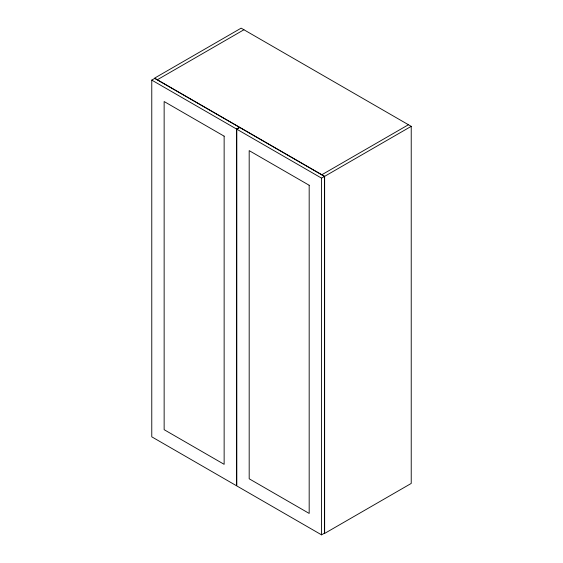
<?xml version="1.0" encoding="UTF-8"?>
<svg xmlns="http://www.w3.org/2000/svg" width="563" height="563" viewBox="0 0 563 563"><rect width="100%" height="100%" fill="white"/><g stroke="black" fill="none" stroke-linecap="round" stroke-linejoin="round"><path stroke-width="0.84" d="M151.771 80.108L154.712 78.412L239.444 127.329L236.502 129.026L151.771 80.108L151.771 436.832L236.502 485.749L236.502 129.026M157.337 79.749L243.927 29.755M236.812 129.201L239.754 127.505L324.485 176.43L324.485 533.154L321.543 534.85L236.812 485.932L236.812 129.201L321.543 178.126L324.485 176.43M321.853 174.734L408.442 124.74M324.64 176.339L411.229 126.344L411.229 483.434L324.64 533.421L324.64 176.339L154.558 78.144L241.147 28.15L411.229 126.344M321.543 178.126L321.543 534.85M224.137 136.169L164.143 101.53L164.143 429.689L224.137 464.327L224.137 136.169M309.178 185.262L249.184 150.631L249.184 478.789L309.178 513.428L309.178 185.262"/></g></svg>
